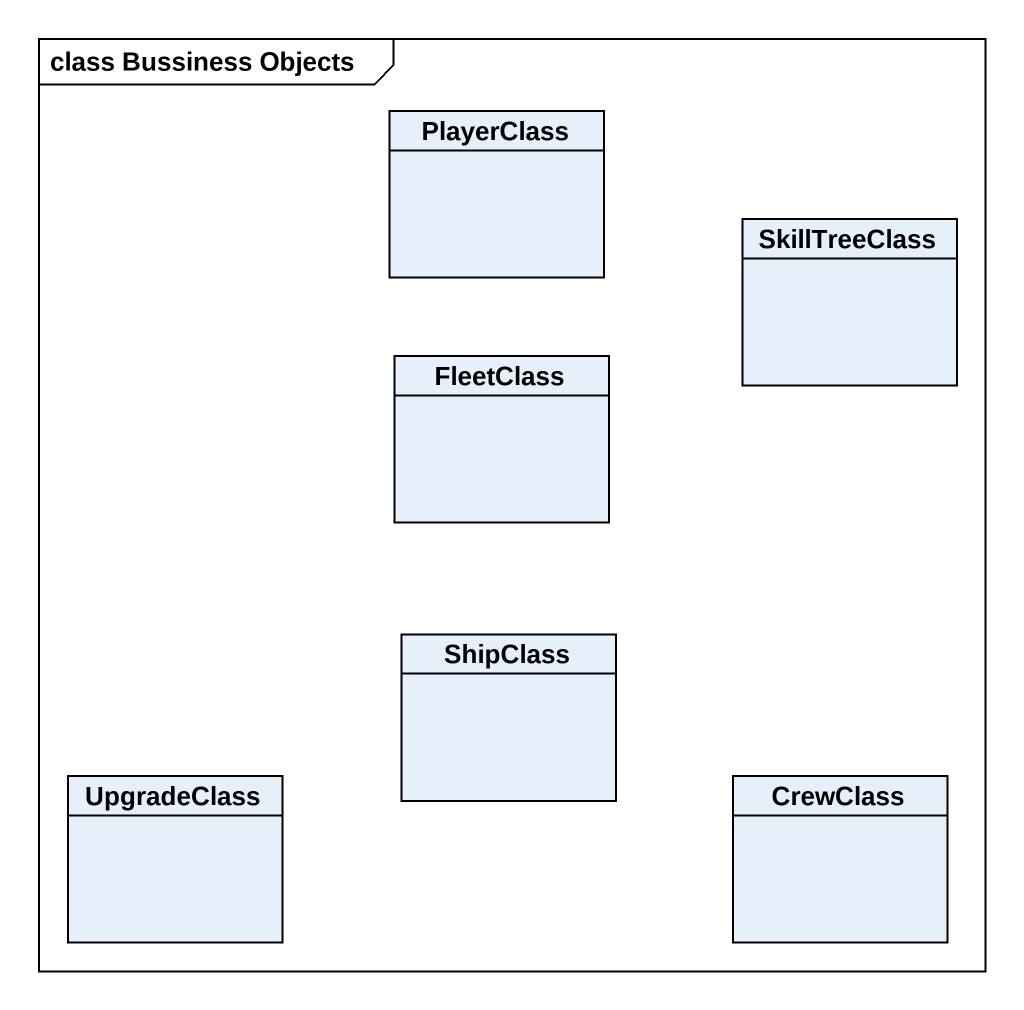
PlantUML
@startuml
mainframe class Bussiness Objects
hide circle
hide empty members
class PlayerClass
class SkillTreeClass
class FleetClass
class ShipClass
class UpgradeClass
class CrewClass
@enduml
